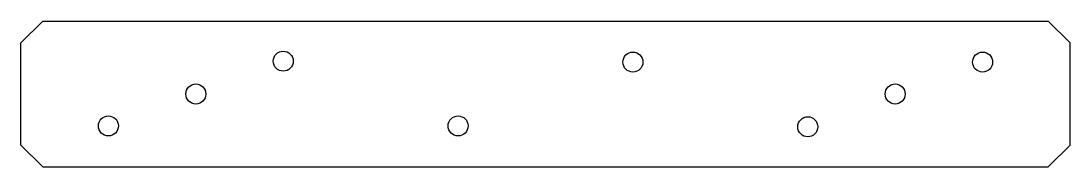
# Model space of a CAD drawing. Extents: x 0 to 9, y 0 to 1.25.
import ezdxf

# ---------------------------------------------------------------- set-up
doc = ezdxf.new("R2010")
doc.units = 0
doc.header["$MEASUREMENT"] = 0

msp = doc.modelspace()

# ---------------------------------------------------------------- linework, layer by layer
at = {"color": 0}
for p, q in [((0, 1.0625), (0.1875, 1.25)), ((0.1875, 1.25), (8.8125, 1.25)), ((9, 1.0625), (8.8125, 1.25)), ((0, 0.1875), (0, 1.0625)), ((9, 0.1875), (9, 1.0625)), ((0.1875, 0), (0, 0.1875)), ((8.8125, 0), (9, 0.1875)), ((0.1875, 0), (8.8125, 0))]:
    msp.add_line(p, q, dxfattribs=at)
for centre in [(2.25, 0.9062), (5.25, 0.8985), (8.25, 0.8985), (1.5, 0.625), (7.5, 0.625), (0.75, 0.3516), (3.75, 0.3516), (6.75, 0.3439)]:
    msp.add_circle(centre, 0.0859)

doc.saveas('drawing.dxf')
